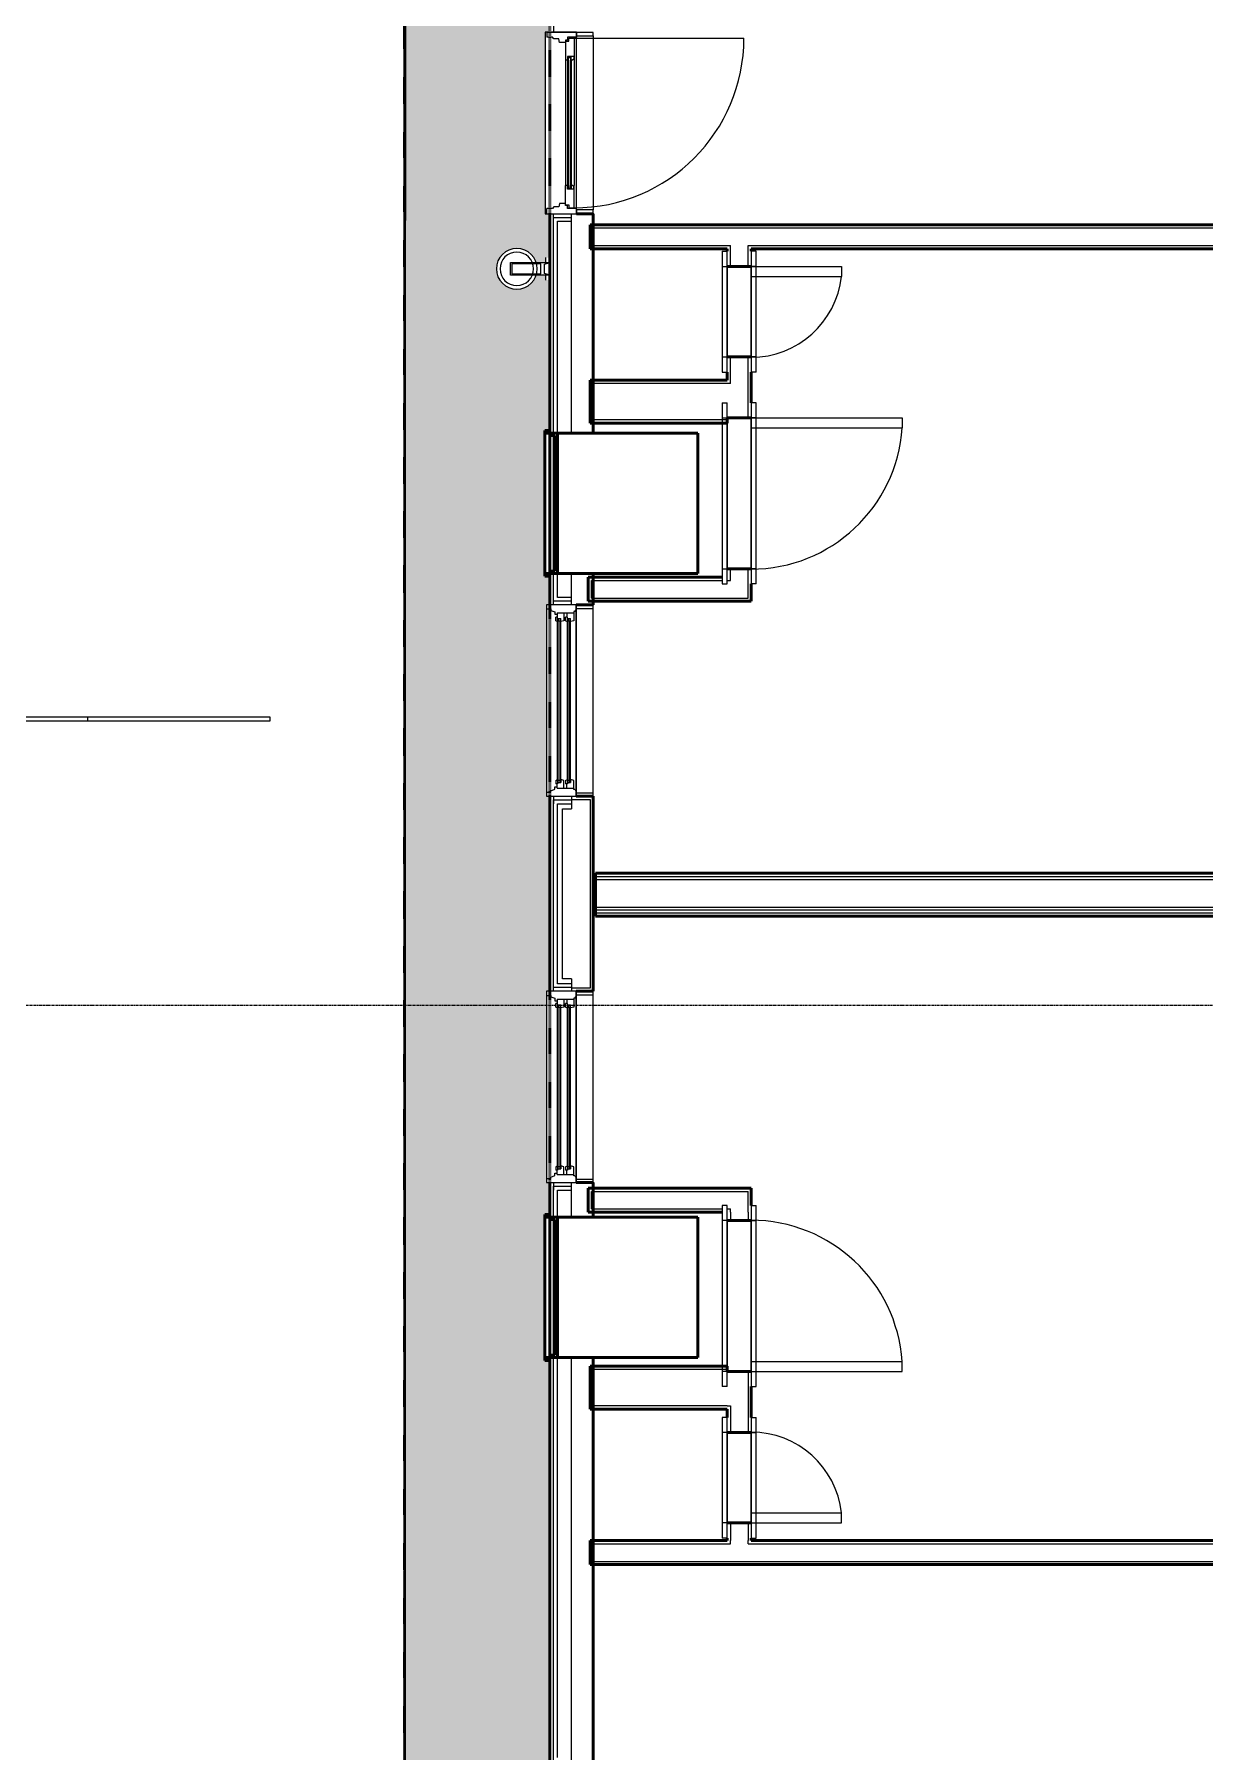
# Model space of a CAD drawing. Header units: inches. Extents: x -4235 to -464, y 9706 to 12338.
# Drawn here: x -3934.3 to -3701.7, y 10667.8 to 11009.2 of the extents above; entities that cross this region are included whole.
import ezdxf

# ---------------------------------------------------------------- set-up
doc = ezdxf.new("R2010")
doc.units = ezdxf.units.IN
doc.header["$MEASUREMENT"] = 0
doc.linetypes.add('Dash 1_16_', pattern=[0.125, 0.0625, -0.0625])
doc.linetypes.add('Grid Line 1_2_', pattern=[0.875, 0.5, -0.125, 0.125, -0.125])
for name, color, linetype, lineweight in [('0-1', 7, 'Continuous', 5), ('0-2', 10, 'Continuous', 9), ('A-CLNG-3', 13, 'Continuous', 9), ('A-CLNG-PATT-1', 253, 'Continuous', 13), ('A-DOOR-1', 10, 'Continuous', 9), ('A-DOOR-2', 50, 'Continuous', 20), ('A-DOOR-4', 31, 'Continuous', 9), ('A-DOOR-6', 31, 'Continuous', 20), ('A-DOOR-FRAM', 31, 'Continuous', 9), ('A-DOOR-FRAM-1', 10, 'Continuous', 9), ('A-DOOR-FRAM-2', 254, 'Continuous', 9), ('A-DOOR-FRAM-4', 31, 'Continuous', 20), ('A-DOOR-GLAZ', 31, 'Continuous', 9), ('A-GENM', 5, 'Continuous', 9), ('A-GENM-4', 5, 'Continuous', 50), ('A-GLAZ-1', 151, 'Continuous', 9), ('A-GLAZ-2', 151, 'Continuous', 20), ('A-GLAZ-3', 9, 'Continuous', 9), ('A-GLAZ-CURT', 52, 'Continuous', 9), ('A-WALL-1', 7, 'Continuous', 50), ('A-WALL-2', 250, 'Continuous', 13), ('A-WALL-3', 10, 'Continuous', 9), ('A-WALL-4', 254, 'Continuous', 9), ('A-WALL-5', 113, 'Continuous', 9), ('A-WALL-6', 113, 'Continuous', 50), ('C-PROP-LINE-1', 91, 'Dash 1_16_', 50), ('E-LITE-EQPM', 33, 'Continuous', 9), ('I-WALL-1', 7, 'Continuous', 50), ('S-GRID-1', 1, 'Grid Line 1_2_', 9)]:
    doc.layers.add(name, color=color, linetype=linetype, lineweight=lineweight)

# ---------------------------------------------------------------- blocks, each defined once
blk = doc.blocks.new('SWING - SINGLE - FLUSH - 30_ x 80_ - MAGIC PAK DOOR - ACOUSTICAL SEAL-V8-BACKGROUND - RCP - 1ST FLOOR')
at = {"layer": 'A-DOOR-1'}
blk.add_arc((15, 2.37), 30.07, 93.8141, 180, dxfattribs=at)
at = {"layer": 'A-DOOR-2'}
for p, q in [((13, 2.37), (13, 32.37)), ((15, 32.37), (13, 32.37)), ((15, 2.37), (15, 32.37)), ((15, 2.37), (13, 2.37))]:
    blk.add_line(p, q, dxfattribs=at)
at = {"layer": 'A-DOOR-FRAM-1'}
for p, q in [((-15, 3.37), (-18, 3.37)), ((-18, 2.37), (-18, 3.37)), ((-18, 2.37), (-15, 2.37)), ((15, 3.37), (-15, 3.37)), ((-15, 2.37), (-15, 3.37)), ((-15, 2.37), (15, 2.37)), ((18, 3.37), (15, 3.37)), ((15, 2.37), (15, 3.37)), ((15, 2.37), (18, 2.37)), ((18, 2.37), (18, 3.37)), ((-15, -2.38), (-18, -2.38)), ((-18, -2.38), (-18, -3.38)), ((-18, -3.38), (-15, -3.38)), ((13.95, -2.38), (-15, -2.38)), ((-15, -2.38), (-15, -3.38)), ((-15, -3.38), (13.95, -3.38)), ((18, -2.38), (15, -2.38)), ((15, -2.38), (15, -3.38)), ((15, -3.38), (18, -3.38)), ((18, -2.38), (18, -3.38))]:
    blk.add_line(p, q, dxfattribs=at)
at = {"layer": 'A-DOOR-FRAM-2'}
for p, q in [((15, -2.38), (13.95, -2.38)), ((13.95, -3.38), (14.98, -3.38))]:
    blk.add_line(p, q, dxfattribs=at)
blk = doc.blocks.new('SWING - SINGLE - FLUSH - 1-6 X 6-8 PASSAGE-3199417-BACKGROUND - RCP - 1ST FLOOR')
at = {"layer": 'A-DOOR-1'}
blk.add_arc((9, 2.37), 18.07, 96.3558, 180, dxfattribs=at)
at = {"layer": 'A-DOOR-2'}
for p, q in [((7, 2.37), (7, 20.33)), ((9, 20.33), (7, 20.33)), ((9, 2.37), (9, 20.33)), ((9, 2.37), (7, 2.37))]:
    blk.add_line(p, q, dxfattribs=at)
at = {"layer": 'A-DOOR-FRAM-1'}
for p, q in [((-9, 3.37), (-12, 3.37)), ((-12, 2.37), (-12, 3.37)), ((-12, 2.37), (-9, 2.37)), ((9, 3.37), (-9, 3.37)), ((-9, 2.37), (-9, 3.37)), ((-9, 2.37), (9, 2.37)), ((12, 3.37), (9, 3.37)), ((9, 2.37), (9, 3.37)), ((9, 2.37), (12, 2.37)), ((12, 2.37), (12, 3.37)), ((-9, -2.38), (-12, -2.38)), ((-12, -2.38), (-12, -3.38)), ((-12, -3.38), (-9, -3.38)), ((9, -2.38), (-9, -2.38)), ((-9, -2.38), (-9, -3.38)), ((-9, -3.38), (9, -3.38)), ((12, -2.38), (9, -2.38)), ((9, -2.38), (9, -3.38)), ((9, -3.38), (12, -3.38)), ((12, -2.38), (12, -3.38))]:
    blk.add_line(p, q, dxfattribs=at)
blk = doc.blocks.new('SWING - SINGLE - FLUSH - 30_ x 80_ - MAGIC PAK DOOR - ACOUSTICAL SEAL-V106-BACKGROUND - RCP - 1ST FLOOR')
at = {"layer": 'A-DOOR-1'}
blk.add_arc((15, -2.38), 30.07, 180, 266.1859, dxfattribs=at)
at = {"layer": 'A-DOOR-2'}
for p, q in [((13, -2.38), (13, -32.37)), ((15, -2.38), (13, -2.38)), ((15, -2.38), (15, -32.37)), ((15, -32.37), (13, -32.37))]:
    blk.add_line(p, q, dxfattribs=at)
at = {"layer": 'A-DOOR-FRAM-1'}
for p, q in [((-15, 3.37), (-18, 3.37)), ((-18, 3.37), (-18, 2.37)), ((-18, 2.37), (-15, 2.37)), ((-15, 3.37), (-15, 2.37)), ((13.95, 3.37), (-15, 3.37)), ((-15, 2.37), (13.95, 2.37)), ((18, 3.37), (15, 3.37)), ((15, 3.37), (15, 2.37)), ((15, 2.37), (18, 2.37)), ((18, 3.37), (18, 2.37)), ((-15, -2.38), (-18, -2.38)), ((-18, -3.38), (-18, -2.38)), ((-18, -3.38), (-15, -3.38)), ((-15, -3.38), (-15, -2.38)), ((15, -2.38), (-15, -2.38)), ((-15, -3.38), (15, -3.38)), ((18, -2.38), (15, -2.38)), ((15, -3.38), (15, -2.38)), ((15, -3.38), (18, -3.38)), ((18, -3.38), (18, -2.38))]:
    blk.add_line(p, q, dxfattribs=at)
at = {"layer": 'A-DOOR-FRAM-2'}
for p, q in [((14.98, 3.37), (13.95, 3.37)), ((13.95, 2.37), (15, 2.37))]:
    blk.add_line(p, q, dxfattribs=at)
blk = doc.blocks.new('SWING - SINGLE - FLUSH - 1-6 X 6-8 PASSAGE-3199409-BACKGROUND - RCP - 1ST FLOOR')
at = {"layer": 'A-DOOR-1'}
blk.add_arc((9, -2.38), 18.07, 180, 263.6442, dxfattribs=at)
at = {"layer": 'A-DOOR-2'}
for p, q in [((7, -2.38), (7, -20.33)), ((9, -2.38), (7, -2.38)), ((9, -2.38), (9, -20.33)), ((9, -20.33), (7, -20.33))]:
    blk.add_line(p, q, dxfattribs=at)
at = {"layer": 'A-DOOR-FRAM-1'}
for p, q in [((-9, 3.37), (-12, 3.37)), ((-12, 3.37), (-12, 2.37)), ((-12, 2.37), (-9, 2.37)), ((-9, 3.37), (-9, 2.37)), ((9, 3.37), (-9, 3.37)), ((-9, 2.37), (9, 2.37)), ((12, 3.37), (9, 3.37)), ((9, 3.37), (9, 2.37)), ((9, 2.37), (12, 2.37)), ((12, 3.37), (12, 2.37)), ((-9, -2.38), (-12, -2.38)), ((-12, -3.38), (-12, -2.38)), ((-12, -3.38), (-9, -3.38)), ((-9, -3.38), (-9, -2.38)), ((9, -2.38), (-9, -2.38)), ((-9, -3.38), (9, -3.38)), ((12, -2.38), (9, -2.38)), ((9, -3.38), (9, -2.38)), ((9, -3.38), (12, -3.38)), ((12, -3.38), (12, -2.38))]:
    blk.add_line(p, q, dxfattribs=at)
blk = doc.blocks.new('CTR - 1st Phase - Unit Layouts_rvt-1-BACKGROUND - RCP - 1ST FLOOR')
at = {"layer": 'A-WALL-1'}
for p, q in [((-3823.82, 10970.71), (-3823.82, 10971.33)), ((-3823.82, 10971.33), (-3685.5, 10971.33)), ((-3823.82, 10967.21), (-3823.82, 10970.71)), ((-3823.82, 10966.58), (-3823.82, 10967.21)), ((-3796.55, 10966.58), (-3823.82, 10966.58)), ((-3796.55, 10966.08), (-3796.55, 10966.58)), ((-3685.5, 10966.58), (-3791.8, 10966.58)), ((-3791.8, 10966.58), (-3791.8, 10966.08)), ((-3791.8, 10963.08), (-3796.55, 10963.08)), ((-3796.55, 10945.08), (-3791.8, 10945.08)), ((-3796.55, 10940.43), (-3796.55, 10942.08)), ((-3791.8, 10942.08), (-3791.8, 10935.98)), ((-3791.8, 10932.98), (-3796.55, 10932.98)), ((-3796.55, 10902.98), (-3791.8, 10902.98)), ((-3824.17, 10900.66), (-3824.17, 10901.28)), ((-3824.17, 10901.28), (-3797.55, 10901.28)), ((-3824.17, 10897.16), (-3824.17, 10900.66)), ((-3791.8, 10899.98), (-3791.8, 10897.16)), ((-3824.17, 10896.53), (-3824.17, 10897.16)), ((-3791.8, 10896.53), (-3824.17, 10896.53)), ((-3791.8, 10897.16), (-3791.8, 10896.53)), ((-3824.17, 10779.22), (-3824.17, 10779.85)), ((-3824.17, 10779.85), (-3791.8, 10779.85)), ((-3824.17, 10775.72), (-3824.17, 10779.22)), ((-3791.8, 10779.85), (-3791.8, 10779.22)), ((-3791.8, 10779.22), (-3791.8, 10776.4)), ((-3824.17, 10775.1), (-3824.17, 10775.72)), ((-3797.55, 10775.1), (-3824.17, 10775.1)), ((-3791.8, 10773.4), (-3796.55, 10773.4)), ((-3796.55, 10743.4), (-3791.8, 10743.4)), ((-3791.8, 10740.4), (-3791.8, 10734.3)), ((-3796.55, 10734.3), (-3796.55, 10735.95)), ((-3791.8, 10731.3), (-3796.55, 10731.3)), ((-3796.55, 10713.3), (-3791.8, 10713.3)), ((-3823.82, 10709.17), (-3823.82, 10709.8)), ((-3823.82, 10709.8), (-3796.55, 10709.8)), ((-3823.82, 10705.67), (-3823.82, 10709.17)), ((-3796.55, 10709.8), (-3796.55, 10710.3)), ((-3791.8, 10710.3), (-3791.8, 10709.8)), ((-3791.8, 10709.8), (-3685.5, 10709.8)), ((-3823.82, 10705.05), (-3823.82, 10705.67)), ((-3685.5, 10705.05), (-3823.82, 10705.05))]:
    blk.add_line(p, q, dxfattribs=at)
at = {"layer": 'A-WALL-2'}
for p, q in [((-3823.2, 10967.21), (-3823.2, 10970.71)), ((-3823.2, 10970.71), (-3682.5, 10970.71)), ((-3823.2, 10967.21), (-3795.92, 10967.21)), ((-3795.92, 10966.58), (-3795.92, 10967.21)), ((-3795.92, 10963.08), (-3795.92, 10966.58)), ((-3792.42, 10967.21), (-3682.5, 10967.21)), ((-3792.42, 10966.58), (-3792.42, 10967.21)), ((-3792.42, 10963.08), (-3792.42, 10966.58)), ((-3795.92, 10939.8), (-3795.92, 10945.08)), ((-3792.42, 10932.98), (-3792.42, 10945.08)), ((-3796.55, 10939.8), (-3823.82, 10939.8)), ((-3795.92, 10939.8), (-3796.55, 10939.8)), ((-3796.55, 10932.55), (-3823.82, 10932.55)), ((-3795.92, 10901.28), (-3795.92, 10902.98)), ((-3792.42, 10901.28), (-3792.42, 10902.98)), ((-3823.55, 10897.16), (-3823.55, 10900.66)), ((-3823.55, 10900.66), (-3797.55, 10900.66)), ((-3796.55, 10900.66), (-3795.92, 10900.66)), ((-3795.92, 10900.66), (-3795.92, 10901.28)), ((-3792.42, 10900.66), (-3792.42, 10901.28)), ((-3792.42, 10897.16), (-3792.42, 10900.66)), ((-3823.55, 10897.16), (-3792.42, 10897.16)), ((-3823.55, 10775.72), (-3823.55, 10779.22)), ((-3823.55, 10779.22), (-3792.42, 10779.22)), ((-3792.42, 10775.72), (-3792.42, 10779.22)), ((-3823.55, 10775.72), (-3797.55, 10775.72)), ((-3796.55, 10775.72), (-3795.92, 10775.72)), ((-3795.92, 10775.1), (-3795.92, 10775.72)), ((-3795.92, 10775.1), (-3795.92, 10773.4)), ((-3792.42, 10775.1), (-3792.42, 10775.72)), ((-3792.42, 10775.1), (-3792.42, 10773.4)), ((-3796.55, 10743.83), (-3823.82, 10743.83)), ((-3792.42, 10743.4), (-3792.42, 10731.3)), ((-3796.55, 10736.58), (-3823.82, 10736.58)), ((-3796.55, 10736.58), (-3795.92, 10736.58)), ((-3795.92, 10736.58), (-3795.92, 10731.3)), ((-3795.92, 10713.3), (-3795.92, 10709.8)), ((-3792.42, 10713.3), (-3792.42, 10709.8)), ((-3823.2, 10705.67), (-3823.2, 10709.17)), ((-3823.2, 10709.17), (-3795.92, 10709.17)), ((-3795.92, 10709.17), (-3795.92, 10709.8)), ((-3792.42, 10709.17), (-3792.42, 10709.8)), ((-3792.42, 10709.17), (-3682.5, 10709.17)), ((-3823.2, 10705.67), (-3682.5, 10705.67))]:
    blk.add_line(p, q, dxfattribs=at)
at = {"layer": 'A-WALL-3'}
for p, q in [((-3796.55, 10963.08), (-3796.55, 10945.08)), ((-3791.8, 10945.08), (-3791.8, 10963.08)), ((-3796.55, 10931.93), (-3796.55, 10902.98)), ((-3791.8, 10902.98), (-3791.8, 10932.98)), ((-3796.55, 10773.4), (-3796.55, 10744.45)), ((-3791.8, 10743.4), (-3791.8, 10773.4)), ((-3796.55, 10731.3), (-3796.55, 10713.3)), ((-3791.8, 10713.3), (-3791.8, 10731.3))]:
    blk.add_line(p, q, dxfattribs=at)
at = {"layer": 'A-WALL-4'}
for p, q in [((-3791.8, 10963.08), (-3796.55, 10963.08)), ((-3791.8, 10945.08), (-3796.55, 10945.08)), ((-3791.8, 10932.98), (-3796.55, 10932.98)), ((-3796.55, 10932.98), (-3796.55, 10931.93)), ((-3791.8, 10902.98), (-3796.55, 10902.98)), ((-3796.55, 10773.4), (-3791.8, 10773.4)), ((-3796.55, 10744.45), (-3796.55, 10743.4)), ((-3796.55, 10743.4), (-3791.8, 10743.4)), ((-3796.55, 10731.3), (-3791.8, 10731.3)), ((-3796.55, 10713.3), (-3791.8, 10713.3))]:
    blk.add_line(p, q, dxfattribs=at)
at = {"layer": 'I-WALL-1'}
for p, q in [((-3823.82, 10940.43), (-3796.55, 10940.43)), ((-3823.82, 10931.93), (-3823.82, 10940.43)), ((-3796.55, 10931.93), (-3823.82, 10931.93)), ((-3796.55, 10932.98), (-3796.55, 10931.93)), ((-3823.82, 10744.45), (-3796.55, 10744.45)), ((-3823.82, 10735.95), (-3823.82, 10744.45)), ((-3796.55, 10744.45), (-3796.55, 10743.4)), ((-3796.55, 10735.95), (-3823.82, 10735.95))]:
    blk.add_line(p, q, dxfattribs=at)
at = {"layer": '0-2'}
for name, p, rotation in [('SWING - SINGLE - FLUSH - 1-6 X 6-8 PASSAGE-3199409-BACKGROUND - RCP - 1ST FLOOR', (-3794.17, 10954.08), 90.00000000001396), ('SWING - SINGLE - FLUSH - 30_ x 80_ - MAGIC PAK DOOR - ACOUSTICAL SEAL-V106-BACKGROUND - RCP - 1ST FLOOR', (-3794.17, 10917.98), 90.00000000001396), ('SWING - SINGLE - FLUSH - 30_ x 80_ - MAGIC PAK DOOR - ACOUSTICAL SEAL-V8-BACKGROUND - RCP - 1ST FLOOR', (-3794.17, 10758.4), 269.9999999999861), ('SWING - SINGLE - FLUSH - 1-6 X 6-8 PASSAGE-3199417-BACKGROUND - RCP - 1ST FLOOR', (-3794.17, 10722.3), 269.9999999999861)]:
    blk.add_blockref(name, p, dxfattribs=dict(at, rotation=rotation))
blk = doc.blocks.new('CTR - 1st Phase - Common Walls_rvt-1-BACKGROUND - RCP - 1ST FLOOR')
at = {"layer": 'A-WALL-2'}
for p, q in [((-3822.72, 10841.81), (-3487.3, 10841.81)), ((-3822.72, 10841.19), (-3487.3, 10841.19)), ((-3822.72, 10835.69), (-3487.3, 10835.69)), ((-3822.72, 10835.19), (-3487.3, 10835.19)), ((-3822.72, 10834.56), (-3487.3, 10834.56))]:
    blk.add_line(p, q, dxfattribs=at)
at = {"layer": 'I-WALL-1'}
for p, q in [((-3822.72, 10833.94), (-3822.72, 10842.44)), ((-3822.72, 10842.44), (-3487.3, 10842.44)), ((-3487.3, 10833.94), (-3822.72, 10833.94))]:
    blk.add_line(p, q, dxfattribs=at)
blk = doc.blocks.new('Window-Double_Hung-Andersen-400_Series-Tilt_Wash - DOUBLE HUNG - COTTAGE - 1ST FLOOR-V118-BACKGROUND - RCP - 1ST FLOOR')
at = {"layer": 'A-GLAZ-1'}
for p, q in [((-16.29, 2.62), (-15.7, 2.62)), ((-16.29, 2.25), (-15.7, 2.25)), ((-16.29, 0.69), (-15.7, 0.69)), ((-16.29, 0.31), (-15.7, 0.31)), ((-15.82, 2.62), (-15.82, 2.25)), ((-15.82, 0.69), (-15.82, 0.31)), ((-15.7, 2.75), (15.7, 2.75)), ((-15.7, 2.62), (15.7, 2.62)), ((-15.7, 2.25), (15.7, 2.25)), ((-15.7, 2.12), (15.7, 2.12)), ((-15.7, 0.81), (15.7, 0.81)), ((-15.7, 0.69), (15.7, 0.69)), ((-15.7, 0.31), (15.7, 0.31)), ((-15.7, 0.19), (15.7, 0.19)), ((16.29, 2.62), (15.7, 2.62)), ((16.29, 2.25), (15.7, 2.25)), ((16.29, 0.69), (15.7, 0.69)), ((16.29, 0.31), (15.7, 0.31)), ((15.82, 2.62), (15.82, 2.25)), ((15.82, 0.69), (15.82, 0.31)), ((18.95, -0.94), (-18.95, -0.94)), ((-18.95, -0.94), (-18.95, -4.31)), ((-18.32, -0.94), (-18.32, -4.31)), ((18.32, -0.94), (18.32, -4.31)), ((18.95, -4.31), (18.95, -0.94)), ((-18.95, -4.31), (18.95, -4.31))]:
    blk.add_line(p, q, dxfattribs=at)
at = {"layer": 'A-GLAZ-2'}
for p, q in [((-19.01, 3.56), (-20.51, 3.56)), ((19.01, 4.94), (-19.01, 4.94)), ((-19.01, 4.94), (-19.01, -0.94)), ((-18.2, 4.94), (-18.2, 4.12)), ((-18.2, 4.12), (-17.92, 4.12)), ((-17.92, 4.12), (-17.61, 3.31)), ((17.92, 4.12), (17.61, 3.31)), ((18.2, 4.12), (17.92, 4.12)), ((18.2, 4.94), (18.2, 4.12)), ((19.01, -0.94), (19.01, 4.94)), ((19.01, 3.56), (20.51, 3.56)), ((-17.61, 3.31), (-17.14, 3.31)), ((-17.42, 2.87), (-16.57, 2.87)), ((-17.42, 2.87), (-17.42, -0.44)), ((-17.42, 1.5), (-15.86, 1.5)), ((-17.42, 0.94), (-16.57, 0.94)), ((-17.14, 3.31), (-17.14, 2.87)), ((-15.86, 3.09), (-16.57, 3.09)), ((-16.57, 2.75), (-16.57, 3.09)), ((-15.7, 2.75), (-16.57, 2.75)), ((-15.86, 1.16), (-16.57, 1.16)), ((-16.57, 0.81), (-16.57, 1.16)), ((-15.7, 0.81), (-16.57, 0.81)), ((-16.29, 2.75), (-16.29, 2.12)), ((-15.7, 2.12), (-16.29, 2.12)), ((-16.29, 0.81), (-16.29, 0.19)), ((-15.7, 0.19), (-16.29, 0.19)), ((-15.86, 3.09), (-15.7, 2.75)), ((-15.86, 1.5), (-15.7, 2.12)), ((-15.86, 1.16), (-15.7, 0.81)), ((-15.86, -0.44), (-15.7, 0.19)), ((15.86, 3.09), (15.7, 2.75)), ((15.7, 2.75), (16.57, 2.75)), ((15.7, 2.12), (16.29, 2.12)), ((15.86, 1.5), (15.7, 2.12)), ((15.86, 1.16), (15.7, 0.81)), ((15.7, 0.81), (16.57, 0.81)), ((15.7, 0.19), (16.29, 0.19)), ((15.86, -0.44), (15.7, 0.19)), ((15.86, 3.09), (16.57, 3.09)), ((17.42, 1.5), (15.86, 1.5)), ((15.86, 1.16), (16.57, 1.16)), ((16.29, 2.75), (16.29, 2.12)), ((16.29, 0.81), (16.29, 0.19)), ((16.57, 2.75), (16.57, 3.09)), ((17.42, 2.87), (16.57, 2.87)), ((16.57, 0.81), (16.57, 1.16)), ((17.42, 0.94), (16.57, 0.94)), ((17.14, 3.31), (17.14, 2.87)), ((17.61, 3.31), (17.14, 3.31)), ((17.42, 2.87), (17.42, -0.44)), ((-19.01, -0.94), (19.01, -0.94)), ((-17.67, -0.66), (-18, -0.94)), ((-17.67, -0.66), (-17.67, -0.44)), ((-17.67, -0.44), (-15.86, -0.44)), ((17.67, -0.44), (15.86, -0.44)), ((17.67, -0.66), (17.67, -0.44)), ((17.67, -0.66), (18, -0.94))]:
    blk.add_line(p, q, dxfattribs=at)
blk = doc.blocks.new('VISA-OW2400-02-SASS - OW2400-L30K-MVOLT-V126-BACKGROUND - RCP - 1ST FLOOR')
at = {"layer": 'E-LITE-EQPM'}
for p, q in [((-3832.69, 10964.84), (-3832.69, 10963.85)), ((-3831.89, 10963.85), (-3831.89, 10964.84)), ((-3839.6, 10963.84), (-3831.82, 10963.84)), ((-3839.6, 10961.34), (-3839.6, 10963.84)), ((-3831.82, 10961.34), (-3839.6, 10961.34)), ((-3833.6, 10963.59), (-3839.38, 10963.59)), ((-3839.38, 10963.59), (-3839.38, 10961.59)), ((-3839.38, 10961.59), (-3833.6, 10961.59)), ((-3833.6, 10961.59), (-3833.6, 10963.59)), ((-3832.89, 10963.54), (-3831.82, 10963.84)), ((-3832.89, 10961.64), (-3832.89, 10963.54)), ((-3831.82, 10961.34), (-3832.89, 10961.64)), ((-3832.69, 10961.33), (-3832.69, 10960.34)), ((-3831.89, 10960.34), (-3831.89, 10961.33)), ((-3831.82, 10963.84), (-3831.82, 10961.34))]:
    blk.add_line(p, q, dxfattribs=at)
for radius, start, end in [(4.06, 0, 180), (3.33, 0, 180), (4.06, 180, 0), (3.33, 180, 0)]:
    blk.add_arc((-3838.38, 10962.59), radius, start, end, dxfattribs=at)
blk = doc.blocks.new('Door-Inswing-Andersen-400_Series-Single - 3_ 0-1_8_ x 7_ 11 1_2_ - 1ST FLOOR-2896373-BACKGROUND - RCP - 1ST FLOOR')
at = {"layer": 'A-DOOR-4'}
blk.add_line((16.87, -0.53), (16.87, -34.28), dxfattribs=at)
blk.add_arc((16.87, -0.53), 33.75, 180, 270, dxfattribs=at)
at = {"layer": 'A-DOOR-6'}
for p, q in [((-16.26, 0.54), (-16.87, 0.53)), ((-16.87, 0.53), (-16.87, -0.53)), ((-16.26, 1.19), (-16.26, 0.54)), ((-16.26, 1.19), (-12.44, 1.19)), ((-13.19, 0.78), (-12.44, 0.78)), ((-13.19, -0.53), (-13.19, 0.78)), ((-12.44, 0.03), (-13.19, 0.03)), ((-12.44, 0.87), (-12.47, 1.19)), ((12.44, 1.19), (-12.44, 1.19)), ((-12.44, 0.78), (-12.44, 0.87)), ((-12.44, -0.03), (-12.44, 0.03)), ((16.26, 1.19), (12.44, 1.19)), ((12.44, 0.87), (12.47, 1.19)), ((12.44, 0.78), (12.44, 0.87)), ((13.19, 0.78), (12.44, 0.78)), ((12.44, 0.03), (13.19, 0.03)), ((12.44, -0.03), (12.44, 0.03)), ((13.19, -0.53), (13.19, 0.78)), ((16.26, 1.19), (16.26, 0.54)), ((16.26, 0.54), (16.87, 0.53)), ((16.87, 0.53), (16.87, -0.53)), ((-16.87, -0.53), (-12.44, -0.53)), ((-13.19, -0.47), (-12.67, -0.47)), ((-13.19, -0.53), (-13.19, -0.47)), ((-12.67, -0.47), (-12.47, -0.22)), ((-12.47, -0.22), (-12.44, -0.03)), ((12.44, -0.53), (-12.44, -0.53)), ((12.47, -0.22), (12.44, -0.03)), ((16.87, -0.53), (12.44, -0.53)), ((12.67, -0.47), (12.47, -0.22)), ((13.19, -0.47), (12.67, -0.47)), ((13.19, -0.53), (13.19, -0.47))]:
    blk.add_line(p, q, dxfattribs=at)
at = {"layer": 'A-DOOR-FRAM'}
for p, q in [((-17.31, -1), (-17.94, -1)), ((-17.94, -1), (-17.94, -4.31)), ((-17.31, -4.31), (-17.31, -1)), ((17.94, -1), (17.31, -1)), ((17.31, -1), (17.31, -4.31)), ((17.94, -4.31), (17.94, -1)), ((-17.94, -4.31), (-17.31, -4.31)), ((17.31, -4.31), (17.94, -4.31))]:
    blk.add_line(p, q, dxfattribs=at)
at = {"layer": 'A-DOOR-FRAM-4'}
for p, q in [((-19.69, 3.56), (-18.06, 3.56)), ((18.06, 5.22), (-18.06, 5.22)), ((-18.06, 5.22), (-18.06, -1)), ((-18.06, 4.87), (-18.06, -1)), ((-18.06, 4.87), (-17.03, 4.87)), ((-17.03, 3.75), (-17.03, 4.87)), ((-16.69, 3.51), (-17.03, 3.75)), ((-16.69, 2.51), (-16.69, 3.51)), ((16.69, 3.51), (17.03, 3.75)), ((16.69, 2.51), (16.69, 3.51)), ((17.03, 3.75), (17.03, 4.87)), ((18.06, 4.87), (17.03, 4.87)), ((18.06, -1), (18.06, 5.22)), ((18.06, 4.87), (18.06, -1)), ((19.69, 3.56), (18.06, 3.56)), ((-17.03, 0.78), (-16.45, 0.78)), ((-17.03, -1), (-17.03, 0.78)), ((-16, 2.36), (-16.69, 2.51)), ((-16.45, 0.78), (-16.45, 1.22)), ((-16.45, 1.22), (-16, 1.22)), ((-16, 1.22), (-16, 2.36)), ((16, 2.36), (16.69, 2.51)), ((16, 1.22), (16, 2.36)), ((16.45, 1.22), (16, 1.22)), ((16.45, 0.78), (16.45, 1.22)), ((17.03, 0.78), (16.45, 0.78)), ((17.03, -1), (17.03, 0.78)), ((-17.69, -1), (-18.06, -1)), ((-18.06, -1), (-17.03, -1)), ((-18.06, -1), (18.06, -1)), ((18.06, -1), (17.03, -1))]:
    blk.add_line(p, q, dxfattribs=at)
at = {"layer": 'A-DOOR-GLAZ'}
for p, q in [((-12.44, 0.62), (-13.19, 0.62)), ((-13.19, 0.19), (-12.44, 0.19)), ((-12.98, 0.62), (-12.98, 0.19)), ((12.44, 0.78), (-12.44, 0.78)), ((12.44, 0.62), (-12.44, 0.62)), ((12.44, 0.19), (-12.44, 0.19)), ((12.44, 0.03), (-12.44, 0.03)), ((12.44, 0.62), (13.19, 0.62)), ((13.19, 0.19), (12.44, 0.19)), ((12.98, 0.62), (12.98, 0.19))]:
    blk.add_line(p, q, dxfattribs=at)
blk = doc.blocks.new('V-Series_EWC4_SPVU_RFA_2015 - 1ST FLOOR-2484708-BACKGROUND - RCP - 1ST FLOOR')
at = {"layer": 'A-GENM-4'}
for p, q in [((-3132.33, 12090.69), (-3131.77, 12090.69)), ((-3132.33, 12089.69), (-3132.33, 12090.69)), ((-3131.77, 12089.69), (-3132.33, 12089.69)), ((-3131.77, 12090.69), (-3103.89, 12090.69)), ((-3131.77, 12089.69), (-3131.77, 12090.69)), ((-3131.77, 12090.69), (-3131.77, 12089.69)), ((-3103.89, 12089.69), (-3131.77, 12089.69)), ((-3131.77, 12060.25), (-3131.77, 12089.69)), ((-3131.77, 12089.69), (-3131.33, 12089.69)), ((-3131.33, 12088.69), (-3131.33, 12089.69)), ((-3131.33, 12089.69), (-3130.83, 12089.69)), ((-3131.33, 12089.69), (-3131.33, 12088.69)), ((-3130.83, 12088.69), (-3131.33, 12088.69)), ((-3131.33, 12088.69), (-3104.33, 12088.69)), ((-3130.83, 12089.69), (-3104.83, 12089.69)), ((-3104.83, 12088.69), (-3130.83, 12088.69)), ((-3104.83, 12089.69), (-3104.33, 12089.69)), ((-3104.33, 12088.69), (-3104.83, 12088.69)), ((-3104.33, 12089.69), (-3104.33, 12088.69)), ((-3104.33, 12088.69), (-3104.33, 12089.69)), ((-3104.33, 12089.69), (-3103.89, 12089.69)), ((-3103.89, 12090.69), (-3103.89, 12089.69)), ((-3103.89, 12090.69), (-3103.33, 12090.69)), ((-3103.89, 12089.69), (-3103.89, 12090.69)), ((-3103.33, 12089.69), (-3103.89, 12089.69)), ((-3103.89, 12089.69), (-3103.89, 12060.25)), ((-3103.33, 12090.69), (-3103.33, 12089.69)), ((-3103.89, 12060.25), (-3131.77, 12060.25))]:
    blk.add_line(p, q, dxfattribs=at)
blk = doc.blocks.new('Perforated Panel at Magic-Pak - hvac panel - 2nd floor 2-2702973-BACKGROUND - RCP - 1ST FLOOR')
at = {"layer": 'A-GLAZ-3'}
h = blk.add_hatch(dxfattribs=at)
h.set_pattern_fill('FP_25', color=256, style=0, pattern_type=2)
h.set_pattern_definition([(0, (0, 4.406), (1, -1), [0.5, -1.5]), (270, (0.25, 4.656), (-1, -1), [0.5, -1.5])])
h.paths.add_polyline_path([(-19.01, 4.37), (19.01, 4.37), (19.01, 4.44), (-19.01, 4.44)], flags=0)
at = {"layer": 'A-GLAZ-1'}
for p, q in [((19.01, 4.44), (-19.01, 4.44)), ((-19.01, 4.37), (-19.01, 4.44)), ((19.01, 4.37), (-19.01, 4.37)), ((19.01, 4.37), (19.01, 4.44))]:
    blk.add_line(p, q, dxfattribs=at)
blk = doc.blocks.new('Horizontal_Siding - Horizontal_Siding-2854788-BACKGROUND - RCP - 1ST FLOOR')
at = {"layer": 'A-GLAZ-CURT'}
for p, q in [((18.1, 2.25), (-18.1, 2.25)), ((-18.1, 2.25), (-18.1, 1.5)), ((-18.1, 1.5), (18.1, 1.5)), ((18.1, 2.25), (18.1, 1.5))]:
    blk.add_line(p, q, dxfattribs=at)
blk = doc.blocks.new('Family - ___-2835860-BACKGROUND - RCP - 1ST FLOOR')
at = {"layer": 'C-PROP-LINE-1'}
blk.add_line((-3860.72, 9980.19), (-3860.72, 11434.39), dxfattribs=at)
blk = doc.blocks.new('Family - ___-2835903-BACKGROUND - RCP - 1ST FLOOR')
at = {"layer": 'C-PROP-LINE-1'}
blk.add_line((-3831.82, 10009.09), (-3831.82, 12089.69), dxfattribs=at)
blk = doc.blocks.new('Family - ___-2835932-BACKGROUND - RCP - 1ST FLOOR')
at = {"layer": 'C-PROP-LINE-1'}
blk.add_line((-3860.72, 9980.19), (-3860.72, 12118.59), dxfattribs=at)

msp = doc.modelspace()

# ---------------------------------------------------------------- hatches: boundary and pattern name
at = {"layer": 'A-CLNG-PATT-1'}
h = msp.add_hatch(dxfattribs=at)
h.set_pattern_fill('FP_8', color=256, style=0, pattern_type=2)
h.set_pattern_definition([(90, (-2963.524, 11049.389), (4, -2e-16), []), (0, (-2963.524, 11049.389), (8, -8), [4, -28]), (0, (-2959.524, 11065.389), (8, -8), [4, -28])])
h.paths.add_polyline_path([(-3860.47, 9980.44), (-3831.82, 10009.09), (-3831.82, 10051.37), (-3832.45, 10051.37), (-3832.45, 10089.39), (-3831.82, 10089.39), (-3831.82, 10127.98), (-3832.45, 10127.98), (-3832.45, 10166), (-3831.82, 10166), (-3831.82, 10167.33), (-3832.73, 10167.33), (-3832.73, 10203.45), (-3831.82, 10203.45), (-3831.82, 10213.15), (-3831.89, 10213.15), (-3831.89, 10212.15), (-3832.69, 10212.15), (-3832.69, 10213.15), (-3834.54, 10213.15), (-3834.57, 10213.01), (-3835.27, 10211.79), (-3836.35, 10210.89), (-3837.8, 10210.41), (-3839.08, 10210.41), (-3840.41, 10210.89), (-3841.51, 10211.83), (-3842.19, 10213.01), (-3842.44, 10214.4), (-3842.19, 10215.79), (-3841.71, 10216.69), (-3860.47, 10216.69), (-3860.47, 9996.98)], flags=0)
h.paths.add_polyline_path([(-2068.17, 9980.44), (-2068.17, 10851.14), (-2096.82, 10822.49), (-2096.82, 10780.21), (-2096.2, 10780.21), (-2096.2, 10742.19), (-2096.82, 10742.19), (-2096.82, 10703.41), (-2096.2, 10703.41), (-2096.2, 10665.39), (-2096.82, 10665.39), (-2096.82, 10665.01), (-2096.2, 10665.01), (-2096.2, 10626.99), (-2096.82, 10626.99), (-2096.82, 10571.43), (-2095.82, 10571.43), (-2095.82, 10542.43), (-2096.82, 10542.43), (-2096.82, 10511.41), (-2096.2, 10511.41), (-2096.2, 10473.39), (-2096.82, 10473.39), (-2096.82, 10396.21), (-2096.2, 10396.21), (-2096.2, 10358.19), (-2096.82, 10358.19), (-2096.82, 10357.81), (-2096.2, 10357.81), (-2096.2, 10319.79), (-2096.82, 10319.79), (-2096.82, 10290.15), (-2095.82, 10290.15), (-2095.82, 10261.15), (-2096.82, 10261.15), (-2096.82, 10204.21), (-2096.2, 10204.21), (-2096.2, 10166.19), (-2096.82, 10166.19), (-2096.82, 10165.81), (-2096.2, 10165.81), (-2096.2, 10127.79), (-2096.82, 10127.79), (-2096.82, 10127.41), (-2096.2, 10127.41), (-2096.2, 10089.39), (-2096.82, 10089.39), (-2096.82, 10009.09), (-2070.75, 9983.01)], flags=0)
h.paths.add_polyline_path([(-3834.32, 10215.65), (-3832.69, 10215.65), (-3832.69, 10216.65), (-3831.89, 10216.65), (-3831.89, 10215.65), (-3831.82, 10215.65), (-3831.82, 10242.99), (-3832.45, 10242.99), (-3832.45, 10281.01), (-3831.82, 10281.01), (-3831.82, 10362.63), (-3832.82, 10362.63), (-3832.82, 10391.63), (-3831.82, 10391.63), (-3831.82, 10434.99), (-3832.45, 10434.99), (-3832.45, 10473.01), (-3831.82, 10473.01), (-3831.82, 10473.77), (-3832.45, 10473.77), (-3832.45, 10511.79), (-3831.82, 10511.79), (-3831.82, 10569.59), (-3831.89, 10569.59), (-3831.89, 10568.59), (-3832.69, 10568.59), (-3832.69, 10569.59), (-3834.54, 10569.59), (-3834.57, 10569.45), (-3835.33, 10568.18), (-3836.35, 10567.33), (-3837.8, 10566.84), (-3839.08, 10566.84), (-3840.41, 10567.33), (-3841.51, 10568.27), (-3842.19, 10569.45), (-3842.44, 10570.84), (-3842.19, 10572.23), (-3841.49, 10573.45), (-3840.41, 10574.35), (-3838.96, 10574.83), (-3837.68, 10574.83), (-3836.35, 10574.35), (-3835.25, 10573.41), (-3834.57, 10572.23), (-3834.54, 10572.09), (-3832.69, 10572.09), (-3832.69, 10573.09), (-3831.89, 10573.09), (-3831.89, 10572.09), (-3831.82, 10572.09), (-3831.82, 10588.78), (-3832.45, 10588.78), (-3832.45, 10626.8), (-3831.82, 10626.8), (-3831.82, 10627.18), (-3832.45, 10627.18), (-3832.45, 10665.2), (-3831.82, 10665.2), (-3831.82, 10745.63), (-3832.82, 10745.63), (-3832.82, 10774.63), (-3831.82, 10774.63), (-3831.82, 10780.97), (-3832.45, 10780.97), (-3832.45, 10818.99), (-3831.82, 10818.99), (-3831.82, 10857.77), (-3832.45, 10857.77), (-3832.45, 10895.79), (-3831.82, 10895.79), (-3831.82, 10901.49), (-3832.82, 10901.49), (-3832.82, 10930.49), (-3831.82, 10930.49), (-3831.82, 10961.34), (-3831.89, 10961.34), (-3831.89, 10960.34), (-3832.69, 10960.34), (-3832.69, 10961.34), (-3834.54, 10961.34), (-3834.57, 10961.2), (-3835.27, 10959.98), (-3836.35, 10959.08), (-3837.8, 10958.59), (-3839.08, 10958.59), (-3840.41, 10959.08), (-3841.51, 10960.02), (-3842.19, 10961.2), (-3842.44, 10962.59), (-3842.19, 10963.98), (-3841.49, 10965.2), (-3840.41, 10966.1), (-3838.96, 10966.58), (-3837.68, 10966.58), (-3836.35, 10966.1), (-3835.25, 10965.16), (-3834.57, 10963.98), (-3834.54, 10963.84), (-3832.69, 10963.84), (-3832.69, 10964.84), (-3831.89, 10964.84), (-3831.89, 10963.84), (-3831.82, 10963.84), (-3831.82, 10973.54), (-3832.73, 10973.54), (-3832.73, 11009.66), (-3831.82, 11009.66), (-3831.82, 11011.18), (-3832.45, 11011.18), (-3832.45, 11049.2), (-3831.82, 11049.2), (-3831.82, 11049.58), (-3832.45, 11049.58), (-3832.45, 11087.6), (-3831.82, 11087.6), (-3831.82, 11403.73), (-3831.89, 11403.73), (-3831.89, 11402.73), (-3832.69, 11402.73), (-3832.69, 11403.73), (-3834.54, 11403.73), (-3834.57, 11403.6), (-3835.27, 11402.38), (-3836.35, 11401.47), (-3837.8, 11400.99), (-3839.08, 11400.99), (-3840.41, 11401.47), (-3841.51, 11402.42), (-3842.19, 11403.6), (-3842.44, 11404.98), (-3842.19, 11406.37), (-3841.49, 11407.59), (-3840.41, 11408.5), (-3838.96, 11408.98), (-3837.68, 11408.98), (-3836.35, 11408.5), (-3835.25, 11407.55), (-3834.57, 11406.37), (-3834.54, 11406.23), (-3832.69, 11406.23), (-3832.69, 11407.23), (-3831.89, 11407.23), (-3831.89, 11406.23), (-3831.82, 11406.23), (-3831.82, 11433.64), (-3860.47, 11433.64), (-3860.47, 11013.86), (-3833.89, 11013.86), (-3833.89, 11013.11), (-3860.47, 11013.11), (-3860.47, 10217.44), (-3840.93, 10217.48), (-3840.41, 10217.92), (-3838.96, 10218.4), (-3837.68, 10218.4), (-3836.35, 10217.92), (-3835.79, 10217.44), (-3833.32, 10217.44), (-3833.32, 10216.69), (-3835.09, 10216.69), (-3834.57, 10215.79), (-3834.54, 10215.65)], flags=0)
h.paths.add_polyline_path([(-2068.17, 11247.64), (-2068.17, 12118.34), (-2096.82, 12089.69), (-2096.82, 11970.8), (-2096.2, 11970.8), (-2096.2, 11932.78), (-2096.82, 11932.78), (-2096.82, 11932.4), (-2096.2, 11932.4), (-2096.2, 11894.38), (-2096.82, 11894.38), (-2096.82, 11840.75), (-2095.82, 11840.75), (-2095.82, 11811.75), (-2096.82, 11811.75), (-2096.82, 11778.8), (-2096.2, 11778.8), (-2096.2, 11740.78), (-2096.82, 11740.78), (-2096.82, 11740.4), (-2096.2, 11740.4), (-2096.2, 11702.38), (-2096.82, 11702.38), (-2096.82, 11663.6), (-2096.2, 11663.6), (-2096.2, 11625.58), (-2096.82, 11625.58), (-2096.82, 11557.35), (-2095.82, 11557.35), (-2095.82, 11528.35), (-2096.82, 11528.35), (-2096.82, 11471.79), (-2096.2, 11471.79), (-2096.2, 11433.77), (-2096.82, 11433.77), (-2096.82, 11433.39), (-2096.2, 11433.39), (-2096.2, 11395.37), (-2096.82, 11395.37), (-2096.82, 11356.4), (-2096.2, 11356.4), (-2096.2, 11318.38), (-2096.82, 11318.38), (-2096.82, 11276.29), (-2070.75, 11250.21)], flags=0)
h.paths.add_polyline_path([(-3841.98, 11548.34), (-3841.49, 11549.18), (-3840.41, 11550.09), (-3838.96, 11550.57), (-3837.68, 11550.57), (-3836.35, 11550.09), (-3835.25, 11549.14), (-3834.78, 11548.34), (-3832.69, 11548.34), (-3832.69, 11548.83), (-3831.89, 11548.81), (-3831.89, 11548.34), (-3831.82, 11548.34), (-3831.82, 11775.74), (-3831.89, 11775.74), (-3831.89, 11774.74), (-3832.69, 11774.74), (-3832.69, 11775.74), (-3834.54, 11775.74), (-3834.57, 11775.6), (-3835.27, 11774.38), (-3836.35, 11773.48), (-3837.8, 11772.99), (-3839.08, 11772.99), (-3840.41, 11773.48), (-3841.51, 11774.42), (-3842.19, 11775.6), (-3842.44, 11776.99), (-3842.19, 11778.38), (-3841.49, 11779.6), (-3840.41, 11780.5), (-3838.96, 11780.98), (-3837.68, 11780.98), (-3836.35, 11780.5), (-3835.25, 11779.56), (-3834.57, 11778.38), (-3834.54, 11778.24), (-3832.69, 11778.24), (-3832.69, 11779.24), (-3831.89, 11779.24), (-3831.89, 11778.24), (-3831.82, 11778.24), (-3831.82, 11823.24), (-3860.47, 11823.24), (-3860.47, 11548.34), (-3842.19, 11548.34)], flags=0)
h.paths.add_polyline_path([(-3831.82, 11824.99), (-3831.82, 11933.34), (-3832.45, 11933.34), (-3832.45, 11971.36), (-3832.45, 11971.37), (-3832.45, 12009.39), (-3831.82, 12009.39), (-3831.82, 12032.24), (-3832.45, 12032.24), (-3832.45, 12070.27), (-3831.82, 12070.27), (-3831.82, 12089.69), (-3860.47, 12118.34), (-3860.47, 12085.69), (-3834.85, 12085.69), (-3834.85, 12084.94), (-3860.47, 12084.94), (-3860.47, 11824.99), (-3833.82, 11824.99)], flags=0)

# ---------------------------------------------------------------- linework, layer by layer
at = {"layer": 'A-CLNG-3'}
msp.add_line((-3860.47, 10217.44), (-3860.47, 10972.21), dxfattribs=at)
at = {"layer": 'A-WALL-5'}
for p, q in [((-3860.72, 11013.11), (-3860.72, 10972.21)), ((-3860.47, 11013.11), (-3860.47, 10972.21)), ((-3823.2, 11008.91), (-3823.2, 10974.29)), ((-3860.72, 10972.59), (-3860.47, 10972.59)), ((-3860.47, 10972.21), (-3860.72, 10972.21)), ((-3831.07, 10972.79), (-3827.51, 10972.79)), ((-3831.07, 10896.54), (-3831.07, 10972.79)), ((-3830.32, 10972.04), (-3827.51, 10972.04)), ((-3830.32, 10929.93), (-3830.32, 10972.04)), ((-3827.51, 10929.93), (-3827.51, 10973.54)), ((-3823.2, 10973.66), (-3823.2, 10973.54)), ((-3860.72, 10934.19), (-3860.72, 10741.81)), ((-3860.72, 10934.19), (-3860.47, 10934.19)), ((-3830.32, 10897.29), (-3830.32, 10902.05)), ((-3827.51, 10895.79), (-3827.51, 10902.05)), ((-3827.51, 10896.54), (-3831.07, 10896.54)), ((-3827.51, 10897.29), (-3830.32, 10897.29)), ((-3860.47, 10895.79), (-3860.72, 10895.79)), ((-3860.47, 10895.41), (-3860.72, 10895.41)), ((-3823.2, 10895.79), (-3823.2, 10895.73)), ((-3860.72, 10857.77), (-3860.47, 10857.77)), ((-3860.72, 10857.39), (-3860.47, 10857.39)), ((-3831.07, 10857.02), (-3827.51, 10857.02)), ((-3831.07, 10819.74), (-3831.07, 10857.02)), ((-3830.32, 10856.27), (-3827.51, 10856.27)), ((-3830.32, 10820.49), (-3830.32, 10856.27)), ((-3829.32, 10855.27), (-3827.51, 10855.27)), ((-3829.32, 10821.49), (-3829.32, 10855.27)), ((-3827.51, 10857.77), (-3827.51, 10855.27)), ((-3827.51, 10857.14), (-3823.82, 10857.14)), ((-3823.82, 10857.14), (-3823.82, 10819.61)), ((-3823.2, 10857.77), (-3823.2, 10857.83)), ((-3827.51, 10821.49), (-3829.32, 10821.49)), ((-3827.51, 10821.49), (-3827.51, 10818.99)), ((-3860.47, 10818.99), (-3860.72, 10818.99)), ((-3860.47, 10818.8), (-3860.72, 10818.8)), ((-3827.51, 10819.74), (-3831.07, 10819.74)), ((-3827.51, 10820.49), (-3830.32, 10820.49)), ((-3823.82, 10819.61), (-3827.51, 10819.61)), ((-3823.2, 10818.93), (-3823.2, 10818.99)), ((-3860.72, 10780.97), (-3860.47, 10780.97)), ((-3860.72, 10780.78), (-3860.47, 10780.78)), ((-3831.07, 10780.22), (-3827.51, 10780.22)), ((-3831.07, 10665.95), (-3831.07, 10780.22)), ((-3827.51, 10774.06), (-3827.51, 10780.97)), ((-3823.2, 10781.03), (-3823.2, 10780.97)), ((-3830.32, 10779.47), (-3827.51, 10779.47)), ((-3830.32, 10774.06), (-3830.32, 10779.47)), ((-3830.32, 10666.7), (-3830.32, 10746.19)), ((-3827.51, 10665.2), (-3827.51, 10746.19)), ((-3860.47, 10741.81), (-3860.72, 10741.81)), ((-3860.72, 10396.21), (-3860.72, 10703.79)), ((-3860.72, 10703.79), (-3860.47, 10703.79)), ((-3860.47, 10702.45), (-3860.72, 10702.45))]:
    msp.add_line(p, q, dxfattribs=at)
at = {"layer": 'A-WALL-6'}
for p, q in [((-3831.82, 10895.79), (-3831.82, 10973.54)), ((-3826.51, 10973.54), (-3823.2, 10973.54)), ((-3823.2, 10973.54), (-3823.2, 10929.93)), ((-3823.2, 10929.93), (-3830.32, 10929.93)), ((-3830.32, 10929.93), (-3830.32, 10902.05)), ((-3830.32, 10902.05), (-3823.2, 10902.05)), ((-3823.2, 10902.05), (-3823.2, 10895.79)), ((-3823.2, 10895.79), (-3826.57, 10895.79)), ((-3831.82, 10818.99), (-3831.82, 10857.77)), ((-3826.57, 10857.77), (-3823.2, 10857.77)), ((-3823.2, 10857.77), (-3823.2, 10818.99)), ((-3823.2, 10818.99), (-3826.57, 10818.99)), ((-3831.82, 10665.2), (-3831.82, 10780.97)), ((-3826.57, 10780.97), (-3823.2, 10780.97)), ((-3823.2, 10780.97), (-3823.2, 10774.06)), ((-3823.2, 10774.06), (-3830.32, 10774.06)), ((-3830.32, 10774.06), (-3830.32, 10746.19)), ((-3830.32, 10746.19), (-3823.2, 10746.19)), ((-3823.2, 10746.19), (-3823.2, 10665.2))]:
    msp.add_line(p, q, dxfattribs=at)
at = {"layer": 'S-GRID-1'}
msp.add_line((-464.45, 10816.19), (-4185.7, 10816.19), dxfattribs=at)

# ---------------------------------------------------------------- block references
at = {"layer": '0-1'}
for name in ['CTR - 1st Phase - Unit Layouts_rvt-1-BACKGROUND - RCP - 1ST FLOOR', 'CTR - 1st Phase - Common Walls_rvt-1-BACKGROUND - RCP - 1ST FLOOR']:
    msp.add_blockref(name, (0, 0), dxfattribs=at)
at = {"layer": 'A-DOOR-4', "rotation": 89.99999999999885}
msp.add_blockref('Door-Inswing-Andersen-400_Series-Single - 3_ 0-1_8_ x 7_ 11 1_2_ - 1ST FLOOR-2896373-BACKGROUND - RCP - 1ST FLOOR', (-3827.51, 10991.6), dxfattribs=at)
at = {"layer": 'A-GENM', "rotation": 89.99999999999994}
for p in [(8257.87, 14033.82), (8257.87, 13877.96)]:
    msp.add_blockref('V-Series_EWC4_SPVU_RFA_2015 - 1ST FLOOR-2484708-BACKGROUND - RCP - 1ST FLOOR', p, dxfattribs=at)
at = {"layer": 'A-GLAZ-1'}
for name, p, rotation in [('Perforated Panel at Magic-Pak - hvac panel - 2nd floor 2-2702973-BACKGROUND - RCP - 1ST FLOOR', (-3856.29, 10953.2), 89.99999999999991), ('Window-Double_Hung-Andersen-400_Series-Tilt_Wash - DOUBLE HUNG - COTTAGE - 1ST FLOOR-V118-BACKGROUND - RCP - 1ST FLOOR', (-3827.51, 10876.78), 89.99999999999885), ('Window-Double_Hung-Andersen-400_Series-Tilt_Wash - DOUBLE HUNG - COTTAGE - 1ST FLOOR-V118-BACKGROUND - RCP - 1ST FLOOR', (-3827.51, 10799.98), 89.99999999999885), ('Perforated Panel at Magic-Pak - hvac panel - 2nd floor 2-2702973-BACKGROUND - RCP - 1ST FLOOR', (-3856.29, 10722.8), 89.99999999999991)]:
    msp.add_blockref(name, p, dxfattribs=dict(at, rotation=rotation))
at = {"layer": 'A-GLAZ-CURT', "rotation": 180}
for p in [(-3941.72, 10874.99), (-3905.52, 10874.99)]:
    msp.add_blockref('Horizontal_Siding - Horizontal_Siding-2854788-BACKGROUND - RCP - 1ST FLOOR', p, dxfattribs=at)
at = {"layer": 'C-PROP-LINE-1'}
for name in ['Family - ___-2835860-BACKGROUND - RCP - 1ST FLOOR', 'Family - ___-2835932-BACKGROUND - RCP - 1ST FLOOR', 'Family - ___-2835903-BACKGROUND - RCP - 1ST FLOOR']:
    msp.add_blockref(name, (0, 0), dxfattribs=at)
at = {"layer": 'E-LITE-EQPM'}
msp.add_blockref('VISA-OW2400-02-SASS - OW2400-L30K-MVOLT-V126-BACKGROUND - RCP - 1ST FLOOR', (0, 0), dxfattribs=at)

doc.saveas('drawing.dxf')
